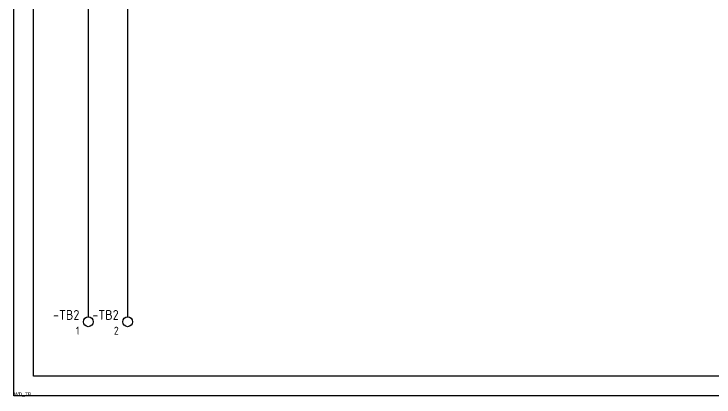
# Model space of a CAD drawing. Extents: x 0 to 1189, y -1 to 841.
# Drawn here: x 0 to 356.3, y -0.5 to 194.4 of the extents above; entities that cross this region are included whole.
import ezdxf
from ezdxf.enums import TextEntityAlignment as Align

# ---------------------------------------------------------------- set-up
doc = ezdxf.new("R2010")
doc.units = 0
doc.header["$MEASUREMENT"] = 0
doc.layers.add('GRE_1.0mm2', color=3, linetype='Continuous', lineweight=25)
doc.layers.add('RED_1.5mm2', color=1, linetype='Continuous', lineweight=30)
for name, color, linetype in [('SYMS', 7, 'Continuous'), ('TAGS', 150, 'Continuous'), ('TERMS', 123, 'Continuous')]:
    doc.layers.add(name, color=color, linetype=linetype)
doc.styles.get("Standard").update_dxf_attribs({"font": 'arial.ttf'})
doc.styles.add('WD_IEC', font='ISOCP2.shx', dxfattribs={"width": 0.9, "height": 4})

# ---------------------------------------------------------------- blocks, each defined once
blk = doc.blocks.new('VT0002')
blk.add_circle((0, 0), 1.25)
at = {"style": 'WD_IEC', "flags": 1}
for tag, p, height in [('ASSYCODE', (2.75, 10.75), 1), ('CATDESC', (2.75, 9.25), 1), ('MFG', (2.75, 7.25), 1.5), ('CAT', (2.75, 4.75), 1.5), ('X2PIN01', (0, 2.25), 0.25), ('X2TERMDESC01', (0, 1.75), 0.4), ('X4PIN01', (-1.25, 1), 0.25), ('X4TERM01', (-1.25, 0), 0.25), ('X4TERMDESC01', (-1.25, 0.5), 0.4), ('STRIPSEQ', (0, 0), 0.025), ('X2TERM01', (0, 1.25), 0.25), ('X8PIN01', (0, -0.25), 0.25), ('X1PIN01', (1.25, 1), 0.25), ('X1TERM01', (1.25, 0), 0.25), ('X1TERMDESC01', (1.25, 0.5), 0.4), ('LINKTERM', (0, -0.04), 0.025), ('X8TERM01', (0, -1.25), 0.25), ('X8TERMDESC01', (0, -0.75), 0.4)]:
    blk.add_attdef(tag, p, '', height=height, dxfattribs=at)
at = {"style": 'WD_IEC'}
for tag, p in [('INST', (-2.25, 6.5)), ('LOC', (-2.25, 3.5)), ('DESC1', (-2.25, -6.25)), ('DESC2', (-2.25, -9.25)), ('DESC3', (-2.25, -12.25))]:
    blk.add_attdef(tag, text='', height=2.5, dxfattribs=at).set_placement(p, align=Align.RIGHT)
at = {"style": 'WD_IEC', "flags": 8}
for tag, height, p in [('TAGSTRIP', 2.5, (-2.25, 0.5)), ('TERM01', 2, (-2.25, -3.25))]:
    blk.add_attdef(tag, text='', height=height, dxfattribs=at).set_placement(p, align=Align.RIGHT)

msp = doc.modelspace()

# ---------------------------------------------------------------- linework, layer by layer
for p, q in [((10, 10), (10, 831)), ((1179, 10), (10, 10))]:
    msp.add_line(p, q)
msp.add_lwpolyline([(0, 0), (0, 841), (1189, 841), (1189, 0), (0, 0)], close=True)
at = {"layer": 'GRE_1.0mm2'}
msp.add_line((37.82, 282.02), (37.82, 40.24), dxfattribs=at)
at = {"layer": 'RED_1.5mm2'}
msp.add_line((57.82, 265.12), (57.82, 40.24), dxfattribs=at)

# ---------------------------------------------------------------- block references
at = {"layer": 'SYMS'}
ref = msp.add_blockref('VT0002', (37.82, 37.74), dxfattribs=dict(at, xscale=2, yscale=2, zscale=2))
ref.add_attrib('TERM01', '1', dxfattribs={"layer": 'TERMS', "height": 4, "style": 'WD_IEC', "flags": 8}).set_placement((33.32, 31.24), align=Align.RIGHT)
ref.add_attrib('TAGSTRIP', '-TB2', dxfattribs={"layer": 'TAGS', "height": 5, "style": 'WD_IEC', "flags": 8}).set_placement((33.32, 38.74), align=Align.RIGHT)
ref = msp.add_blockref('VT0002', (57.82, 37.74), dxfattribs=dict(at, xscale=2, yscale=2, zscale=2))
ref.add_attrib('TERM01', '2', dxfattribs={"layer": 'TERMS', "height": 4, "style": 'WD_IEC', "flags": 8}).set_placement((53.32, 31.24), align=Align.RIGHT)
ref.add_attrib('TAGSTRIP', '-TB2', dxfattribs={"layer": 'TAGS', "height": 5, "style": 'WD_IEC', "flags": 8}).set_placement((53.32, 38.74), align=Align.RIGHT)

# ---------------------------------------------------------------- texts
at = {"flags": 9}
msp.add_attdef('WD_TB', (0, 0), 'SVTH = LINE1;GVHD = LINE2;NGAYVE = LINE3;NGAYKTRA = LINE4;TILE = LINE5;PAGES = LINE6', height=1.8, dxfattribs=at)

doc.saveas('drawing.dxf')
